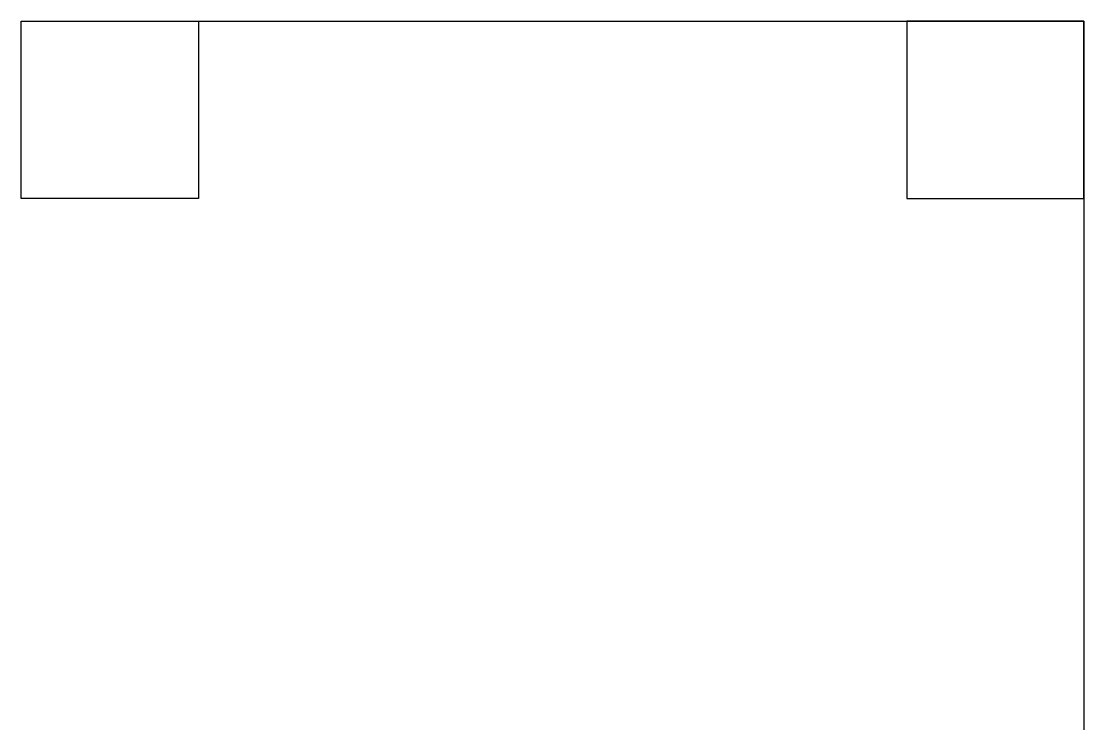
# Model space of a CAD drawing. Header units: millimetres. Extents: x -154 to 496, y -136 to 72.
# Drawn here: x -154.4 to -4.4, y -27.9 to 72.1 of the extents above; entities outside this region: 1.
import ezdxf

# ---------------------------------------------------------------- set-up
doc = ezdxf.new("R2010")
doc.units = ezdxf.units.MM
doc.header["$MEASUREMENT"] = 0

msp = doc.modelspace()

# ---------------------------------------------------------------- linework, layer by layer
for p, q in [((-154.39, 72.13), (-129.39, 72.13)), ((-154.39, 47.13), (-154.39, 72.13)), ((-154.39, 72.13), (-4.39, 72.13)), ((-129.39, 72.13), (-129.39, 47.13)), ((-4.39, 72.13), (-29.39, 72.13)), ((-29.39, 72.13), (-29.39, 47.13)), ((-4.39, 47.13), (-4.39, 72.13)), ((-4.39, 72.13), (-4.39, -27.87)), ((-129.39, 47.13), (-154.39, 47.13)), ((-29.39, 47.13), (-4.39, 47.13)), ((496.3, -121.04), (496.3, -136.04))]:
    msp.add_line(p, q)

doc.saveas('drawing.dxf')
